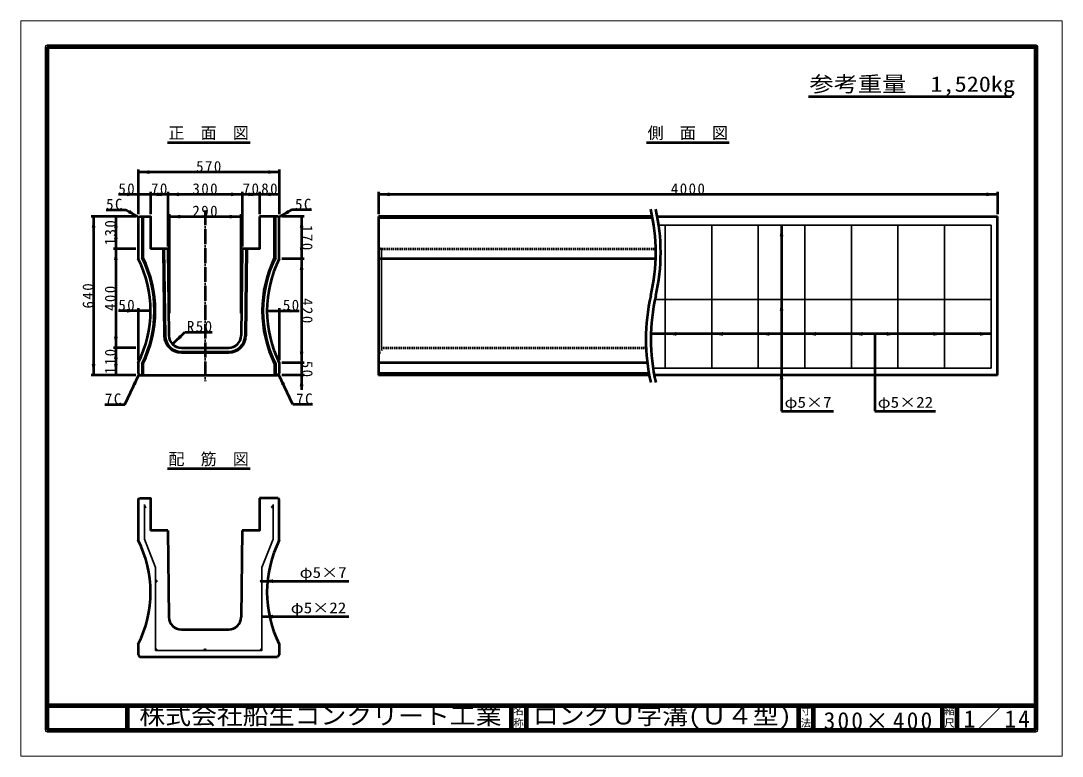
# Model space of a CAD drawing. Units: millimetres, scale not verified. Extents: x -2102 to 2102, y -1485 to 1485.
import ezdxf
from ezdxf.enums import TextEntityAlignment as Align

# ---------------------------------------------------------------- set-up
doc = ezdxf.new("R2010")
doc.units = ezdxf.units.MM
doc.header["$LTSCALE"] = 5
doc.linetypes.add('DOTTED', pattern=[1.75, 0.25, -1.5])
doc.linetypes.add('LONG_DASHED_DOTTED', pattern=[15.25, 12, -1.5, 0.25, -1.5])
doc.layers.add('0-0_V-nasSTD', color=7, linetype='Continuous', lineweight=50)
doc.layers.add('0-1_0', color=7, linetype='Continuous', lineweight=50)
doc.styles.add('ＭＳ ゴシック', font='')
doc.styles.get('ＭＳ ゴシック').set_extended_font_data('MS Gothic')

msp = doc.modelspace()

# ---------------------------------------------------------------- linework, layer by layer
at = {"layer": '0-0_V-nasSTD', "lineweight": 100}
for p, q in [((-1997.5, 1380), (-1997.5, -1380)), ((-1997.5, -1280), (1997.5, -1280)), ((-1672.5, -1280), (-1672.5, -1380)), ((-122.5, -1280), (-122.5, -1380)), ((-62.5, -1280), (-62.5, -1380)), ((1037.5, -1280), (1037.5, -1380)), ((1097.5, -1280), (1097.5, -1380)), ((1617.5, -1280), (1617.5, -1380)), ((1677.5, -1280), (1677.5, -1380)), ((-1997.5, -1380), (1997.5, -1380))]:
    msp.add_line(p, q, dxfattribs=at)
at = {"layer": '0-0_V-nasSTD'}
for p, q in [((-1628.654, 884.105), (-1628.654, 704.105)), ((-1058.654, 884.105), (-1058.654, 704.105)), ((-1058.654, 874.105), (-1628.654, 874.105)), ((-1628.654, 784.105), (-1708.654, 784.105)), ((-1578.654, 784.105), (-1628.654, 784.105)), ((-1578.654, 794.105), (-1578.654, 704.105)), ((-1508.654, 784.105), (-1578.654, 784.105)), ((-1508.654, 794.105), (-1508.654, 574.105)), ((-1208.654, 784.105), (-1508.654, 784.105)), ((-1208.654, 794.105), (-1208.654, 574.105)), ((-1138.654, 784.105), (-1208.654, 784.105)), ((-1138.654, 794.105), (-1138.654, 704.105)), ((-1058.654, 784.105), (-1138.654, 784.105)), ((-658.654, 794.105), (-658.654, 704.105)), ((1841.346, 784.105), (-658.654, 784.105)), ((1841.346, 794.105), (1841.346, 704.105)), ((-1758.116, 721.605), (-1678.116, 721.605)), ((-1626.154, 691.605), (-1678.116, 721.605)), ((-1061.154, 691.605), (-1009.193, 721.605)), ((-929.193, 721.605), (-1009.193, 721.605)), ((-1638.654, 694.105), (-1818.654, 694.105)), ((-1808.654, 694.105), (-1808.654, 54.105)), ((-1718.654, 694.105), (-1718.654, 564.105)), ((-1628.654, 689.105), (-1623.654, 694.105)), ((-1628.654, 689.105), (-1628.654, 524.105)), ((-1612.654, 694.105), (-1612.654, 527.88)), ((-1609.654, 694.105), (-1609.654, 528.581)), ((-1503.655, 704.105), (-1503.655, 304.105)), ((-1503.655, 694.105), (-1213.655, 694.105)), ((-1213.655, 704.105), (-1213.655, 304.105)), ((-1063.654, 694.105), (-1138.654, 694.105)), ((-1077.654, 528.581), (-1077.654, 694.105)), ((-1074.654, 527.88), (-1074.654, 694.105)), ((-1063.654, 694.105), (-1058.654, 689.105)), ((-1058.654, 524.105), (-1058.654, 689.105)), ((-958.654, 694.105), (-1048.654, 694.105)), ((-968.654, 694.105), (-968.654, 524.105)), ((-658.654, 694.105), (-658.654, 54.105)), ((447.672, 694.105), (-658.654, 694.105)), ((448.606, 689.105), (-658.654, 689.105)), ((467.672, 694.105), (1841.346, 694.105)), ((1841.346, 54.105), (1841.346, 694.105)), ((969.346, 659.105), (969.346, -90.895)), ((-1638.654, 564.105), (-1728.654, 564.105)), ((-1718.654, 564.105), (-1718.654, 164.105)), ((-1508.654, 564.105), (-1578.654, 564.105)), ((-1527.656, 564.105), (-1523.27, 213.242)), ((-1524.656, 564.105), (-1520.27, 213.28)), ((-1508.654, 564.105), (-1504.271, 213.48)), ((-1208.654, 564.105), (-1213.037, 213.48)), ((-1192.653, 564.105), (-1197.038, 213.28)), ((-1189.653, 564.105), (-1194.039, 213.242)), ((-958.654, 524.105), (-1048.654, 524.105)), ((-968.654, 524.105), (-968.654, 104.105)), ((460.943, 524.105), (-658.654, 524.105)), ((-1628.654, 314.105), (-1708.654, 314.105)), ((-1628.654, 324.105), (-1628.654, 114.105)), ((-1578.654, 314.105), (-1628.654, 314.105)), ((-1108.654, 314.105), (-1058.654, 314.105)), ((-1058.654, 324.105), (-1058.654, 114.105)), ((-1058.654, 314.105), (-978.654, 314.105)), ((-1489.409, 178.529), (-1439.912, 228.027)), ((-1439.912, 228.027), (-1329.912, 228.027)), ((1815.346, 220.605), (441.644, 220.605)), ((1345.346, 220.605), (1345.346, -90.895)), ((-1638.654, 164.105), (-1728.654, 164.105)), ((-1718.654, 164.105), (-1718.654, 54.105)), ((-1454.275, 164.105), (-1263.033, 164.105)), ((-1454.275, 148.105), (-1263.033, 148.105)), ((-1454.275, 145.105), (-1263.033, 145.105)), ((-1628.654, 104.105), (-1628.654, 61.105)), ((-1612.654, 100.329), (-1612.654, 54.105)), ((-1609.654, 99.629), (-1609.654, 54.105)), ((-1077.654, 99.629), (-1077.654, 54.105)), ((-1074.654, 100.329), (-1074.654, 54.105)), ((-1058.654, 104.105), (-1058.654, 61.105)), ((-958.654, 104.105), (-1048.654, 104.105)), ((-968.654, 104.105), (-968.654, 54.105)), ((427.186, 104.105), (-658.654, 104.105)), ((-1638.654, 54.105), (-1818.654, 54.105)), ((-1682.723, -64.603), (-1625.154, 57.605)), ((-1628.654, 61.105), (-1621.654, 54.105)), ((-1621.654, 54.105), (-1065.654, 54.105)), ((-1058.654, 61.105), (-1065.654, 54.105)), ((-1004.586, -64.603), (-1062.154, 57.605)), ((-958.654, 54.105), (-1048.654, 54.105)), ((-968.654, 54.105), (-968.654, -5.895)), ((433.721, 61.105), (-658.654, 61.105)), ((435.02, 54.105), (-658.654, 54.105)), ((1841.346, 54.105), (455.02, 54.105)), ((-1762.723, -64.603), (-1682.723, -64.603)), ((-924.586, -64.603), (-1004.586, -64.603)), ((969.346, -90.895), (1179.346, -90.895)), ((1345.346, -90.895), (1591.346, -90.895)), ((-1628.654, -448.131), (-1623.654, -443.131)), ((-1628.654, -448.131), (-1628.654, -613.131)), ((-1063.654, -443.131), (-1138.654, -443.131)), ((-1063.654, -443.131), (-1058.654, -448.131)), ((-1058.654, -613.131), (-1058.654, -448.131)), ((-1508.654, -573.131), (-1578.654, -573.131)), ((-1508.654, -573.131), (-1504.271, -923.756)), ((-1208.654, -573.131), (-1213.037, -923.756)), ((-1128.654, -778.131), (-778.654, -778.131)), ((-1128.654, -920.986), (-778.654, -920.986)), ((-1454.275, -973.131), (-1263.033, -973.131)), ((-1628.654, -1033.131), (-1628.654, -1076.131)), ((-1058.654, -1033.131), (-1058.654, -1076.131)), ((-1628.654, -1076.131), (-1621.654, -1083.131)), ((-1621.654, -1083.131), (-1065.654, -1083.131)), ((-1058.654, -1076.131), (-1065.654, -1083.131))]:
    msp.add_line(p, q, dxfattribs=at)
at = {"layer": '0-0_V-nasSTD', "linetype": 'LONG_DASHED_DOTTED'}
msp.add_line((-1358.654, 719.105), (-1358.654, 29.105), dxfattribs=at)
at = {"layer": '0-0_V-nasSTD', "lineweight": 35}
for p, q in [((473.506, 659.105), (1815.346, 659.105)), ((499.346, 659.105), (499.346, 82.105)), ((687.346, 659.105), (687.346, 82.105)), ((875.346, 659.105), (875.346, 82.105)), ((1063.346, 659.105), (1063.346, 82.105)), ((1251.346, 659.105), (1251.346, 82.105)), ((1439.346, 659.105), (1439.346, 82.105)), ((1627.346, 659.105), (1627.346, 82.105)), ((1815.346, 659.105), (1815.346, 82.105)), ((1815.346, 359.105), (458.028, 359.105)), ((450.221, 82.105), (1815.346, 82.105)), ((-1603.654, -468.131), (-1603.654, -608.131)), ((-1083.654, -608.131), (-1083.654, -468.131)), ((-1603.654, -608.131), (-1558.654, -723.131)), ((-1128.654, -723.131), (-1083.654, -608.131)), ((-1558.654, -1058.131), (-1558.654, -723.131))]:
    msp.add_line(p, q, dxfattribs=at)
at = {"layer": '0-0_V-nasSTD', "linetype": 'DOTTED'}
for p, q in [((461.201, 564.105), (-658.654, 564.105)), ((-646.154, 564.105), (-646.154, 145.105)), ((422.136, 164.105), (-658.654, 164.105)), ((-658.654, 145.105), (-646.154, 145.105))]:
    msp.add_line(p, q, dxfattribs=at)
at = {"layer": '0-0_V-nasSTD', "lineweight": 18}
for points in [[(-2102.5, -1485), (-2102.5, 1485), (2102.5, 1485), (2102.5, -1485)], [(-2002.5, -1385), (-2002.5, 1385), (2002.5, 1385), (2002.5, -1385)]]:
    msp.add_lwpolyline(points, close=True, dxfattribs=at)
at = {"layer": '0-0_V-nasSTD', "lineweight": 100}
msp.add_lwpolyline([(1997.5, -1380), (1997.5, 1380), (-1997.5, 1380)], dxfattribs=at)
at = {"layer": '0-0_V-nasSTD'}
for points in [[(-1623.654, 694.105), (-1578.654, 694.105), (-1578.654, 564.105)], [(-1138.654, 694.105), (-1138.654, 564.105), (-1208.654, 564.105)], [(-1623.654, -443.131), (-1578.654, -443.131), (-1578.654, -573.131)], [(-1138.654, -443.131), (-1138.654, -573.131), (-1208.654, -573.131)]]:
    msp.add_lwpolyline(points, dxfattribs=at)
at = {"layer": '0-0_V-nasSTD', "lineweight": 35}
msp.add_lwpolyline([(-1558.654, -1058.131), (-1128.654, -1058.131), (-1128.654, -723.131)], dxfattribs=at)
for centre in [(-1600.654, -478.131), (-1086.654, -478.131), (-1555.654, -778.131), (-1131.654, -778.131), (-1555.654, -1055.131), (-1358.654, -1055.131), (-1131.654, -1055.131)]:
    msp.add_circle(centre, 3, dxfattribs=at)
at = {"layer": '0-0_V-nasSTD'}
for centre, radius, start, end in [((-314.279, 549.105), 775.625, 346.9604, 13.0396), ((-294.279, 549.105), 775.625, 346.9604, 13.0396), ((-2044.654, 314.105), 466, 333.215, 26.785), ((-2044.654, 314.105), 482, 333.67145, 26.32855), ((-2044.654, 314.105), 485, 333.75447, 26.24553), ((-642.654, 314.105), 485, 153.75447, 206.24553), ((-642.654, 314.105), 482, 153.67145, 206.32855), ((-642.654, 314.105), 466, 153.215, 206.785), ((1196.971, 199.105), 775.625, 166.9604, 193.0396), ((1216.971, 199.105), 775.625, 166.9604, 193.0396), ((-1454.275, 214.105), 69, 180.71616, 270), ((-1454.275, 214.105), 66, 180.71616, 270), ((-1454.275, 214.105), 50, 180.71616, 270), ((-1263.033, 214.105), 50, 270, 359.28384), ((-1263.033, 214.105), 66, 270, 359.28384), ((-1263.033, 214.105), 69, 270, 359.28384), ((-2044.654, -823.131), 466, 333.215, 26.785), ((-642.654, -823.131), 466, 153.215, 206.785), ((-1454.275, -923.131), 50, 180.71616, 270), ((-1263.033, -923.131), 50, 270, 359.28384)]:
    msp.add_arc(centre, radius, start, end, dxfattribs=at)
for points in [[(-1628.654, 874.105), (-1583.654, 866.605), (-1583.654, 881.605)], [(-1103.654, 866.605), (-1103.654, 881.605), (-1058.654, 874.105)], [(-1673.654, 776.605), (-1673.654, 791.605), (-1628.654, 784.105)], [(-1578.654, 784.105), (-1533.654, 776.605), (-1533.654, 791.605)], [(-1553.654, 776.605), (-1553.654, 791.605), (-1508.654, 784.105)], [(-1508.654, 784.105), (-1463.654, 776.605), (-1463.654, 791.605)], [(-1253.654, 776.605), (-1253.654, 791.605), (-1208.654, 784.105)], [(-1208.654, 784.105), (-1163.654, 776.605), (-1163.654, 791.605)], [(-1183.654, 776.605), (-1183.654, 791.605), (-1138.654, 784.105)], [(-1138.654, 784.105), (-1093.654, 776.605), (-1093.654, 791.605)], [(-1103.654, 776.605), (-1103.654, 791.605), (-1058.654, 784.105)], [(-658.654, 784.105), (-613.654, 776.605), (-613.654, 791.605)], [(1796.346, 776.605), (1796.346, 791.605), (1841.346, 784.105)], [(-1668.875, 707.61), (-1661.375, 720.6), (-1626.154, 691.605)], [(-1061.154, 691.605), (-1025.933, 720.6), (-1018.433, 707.61)], [(-1816.154, 649.105), (-1808.654, 694.105), (-1801.154, 649.105)], [(-1726.154, 649.105), (-1718.654, 694.105), (-1711.154, 649.105)], [(-1503.655, 694.105), (-1458.655, 686.605), (-1458.655, 701.605)], [(-1258.655, 686.605), (-1258.655, 701.605), (-1213.655, 694.105)], [(-976.154, 649.105), (-968.654, 694.105), (-961.154, 649.105)], [(961.846, 614.105), (969.346, 659.105), (976.846, 614.105)], [(-1726.154, 609.105), (-1718.654, 564.105), (-1711.154, 609.105)], [(-1726.154, 519.105), (-1718.654, 564.105), (-1711.154, 519.105)], [(-976.154, 569.105), (-968.654, 524.105), (-961.154, 569.105)], [(-976.154, 479.105), (-968.654, 524.105), (-961.154, 479.105)], [(961.846, 314.105), (969.346, 359.105), (976.846, 314.105)], [(-1673.654, 306.605), (-1673.654, 321.605), (-1628.654, 314.105)], [(-1058.654, 314.105), (-1013.654, 306.605), (-1013.654, 321.605)], [(-1489.409, 178.529), (-1462.893, 215.652), (-1452.286, 205.046)], [(499.346, 220.605), (544.346, 213.105), (544.346, 228.105)], [(687.346, 220.605), (732.346, 213.105), (732.346, 228.105)], [(875.346, 220.605), (920.346, 213.105), (920.346, 228.105)], [(1063.346, 220.605), (1108.346, 213.105), (1108.346, 228.105)], [(1251.346, 220.605), (1296.346, 213.105), (1296.346, 228.105)], [(1394.346, 213.105), (1394.346, 228.105), (1439.346, 220.605)], [(1582.346, 213.105), (1582.346, 228.105), (1627.346, 220.605)], [(1770.346, 213.105), (1770.346, 228.105), (1815.346, 220.605)], [(-1726.154, 209.105), (-1718.654, 164.105), (-1711.154, 209.105)], [(-1726.154, 119.105), (-1718.654, 164.105), (-1711.154, 119.105)], [(-976.154, 149.105), (-968.654, 104.105), (-961.154, 149.105)], [(-1816.154, 99.105), (-1808.654, 54.105), (-1801.154, 99.105)], [(-1726.154, 99.105), (-1718.654, 54.105), (-1711.154, 99.105)], [(-1651.116, 20.092), (-1637.546, 13.699), (-1625.154, 57.605)], [(-1062.154, 57.605), (-1049.762, 13.699), (-1036.192, 20.092)], [(-976.154, 9.105), (-968.654, 54.105), (-961.154, 9.105)], [(961.846, 37.105), (969.346, 82.105), (976.846, 37.105)], [(-1603.654, -478.131), (-1603.117, -476.417), (-1602.721, -480.305)], [(-1603.117, -476.417), (-1601.109, -475.165), (-1598.818, -475.759)], [(-1603.117, -476.417), (-1598.818, -475.759), (-1597.67, -477.827)], [(-1603.117, -476.417), (-1602.721, -480.305), (-1600.502, -481.127)], [(-1603.117, -476.417), (-1600.502, -481.127), (-1598.378, -480.085)], [(-1603.117, -476.417), (-1598.378, -480.085), (-1597.67, -477.827)], [(-1089.639, -478.434), (-1088.931, -476.177), (-1084.192, -479.845)], [(-1089.639, -478.434), (-1088.491, -480.503), (-1084.192, -479.845)], [(-1088.931, -476.177), (-1086.806, -475.135), (-1084.192, -479.845)], [(-1088.491, -480.503), (-1086.2, -481.096), (-1084.192, -479.845)], [(-1086.806, -475.135), (-1084.587, -475.956), (-1084.192, -479.845)], [(-1084.587, -475.956), (-1084.192, -479.845), (-1083.654, -478.131)], [(-1558.654, -778.131), (-1558.117, -776.417), (-1557.721, -780.305)], [(-1558.117, -776.417), (-1556.109, -775.165), (-1553.818, -775.759)], [(-1558.117, -776.417), (-1553.818, -775.759), (-1552.67, -777.827)], [(-1558.117, -776.417), (-1557.721, -780.305), (-1555.502, -781.127)], [(-1558.117, -776.417), (-1555.502, -781.127), (-1553.378, -780.085)], [(-1558.117, -776.417), (-1553.378, -780.085), (-1552.67, -777.827)], [(-1134.639, -778.434), (-1133.931, -776.177), (-1129.192, -779.845)], [(-1134.639, -778.434), (-1133.491, -780.503), (-1129.192, -779.845)], [(-1133.931, -776.177), (-1131.806, -775.135), (-1129.192, -779.845)], [(-1133.491, -780.503), (-1131.2, -781.096), (-1129.192, -779.845)], [(-1131.806, -775.135), (-1129.587, -775.956), (-1129.192, -779.845)], [(-1129.587, -775.956), (-1129.192, -779.845), (-1128.654, -778.131)], [(-1128.654, -778.131), (-1083.654, -785.631), (-1083.654, -770.631)], [(-1128.654, -920.986), (-1083.654, -928.486), (-1083.654, -913.486)], [(-1558.654, -1055.131), (-1558.348, -1053.81), (-1553.94, -1057.593)], [(-1558.654, -1055.131), (-1558.593, -1055.735), (-1553.94, -1057.593)], [(-1558.593, -1055.735), (-1558.411, -1056.314), (-1553.94, -1057.593)], [(-1558.411, -1056.314), (-1558.117, -1056.845), (-1553.94, -1057.593)], [(-1558.348, -1053.81), (-1557.11, -1052.508), (-1553.94, -1057.593)], [(-1558.117, -1056.845), (-1557.721, -1057.305), (-1553.94, -1057.593)], [(-1557.721, -1057.305), (-1557.241, -1057.677), (-1553.94, -1057.593)], [(-1557.241, -1057.677), (-1556.696, -1057.944), (-1553.94, -1057.593)], [(-1557.11, -1052.508), (-1555.351, -1052.146), (-1553.94, -1057.593)], [(-1556.696, -1057.944), (-1556.109, -1058.096), (-1553.94, -1057.593)], [(-1556.109, -1058.096), (-1555.654, -1058.131), (-1553.94, -1057.593)], [(-1555.351, -1052.146), (-1553.94, -1057.593), (-1553.7, -1052.855)], [(-1553.94, -1057.593), (-1553.7, -1052.855), (-1552.75, -1054.379)], [(-1553.94, -1057.593), (-1552.841, -1056.173), (-1552.75, -1054.379)], [(-1361.62, -1055.585), (-1361.027, -1053.295), (-1360.368, -1057.593)], [(-1361.027, -1053.295), (-1360.368, -1057.593), (-1358.958, -1052.146)], [(-1360.368, -1057.593), (-1358.958, -1052.146), (-1356.7, -1052.855)], [(-1360.368, -1057.593), (-1356.7, -1052.855), (-1355.658, -1054.979)], [(-1360.368, -1057.593), (-1356.48, -1057.198), (-1355.658, -1054.979)], [(-1360.368, -1057.593), (-1358.654, -1058.131), (-1356.48, -1057.198)], [(-1134.639, -1054.827), (-1133.931, -1053.177), (-1129.192, -1053.417)], [(-1134.639, -1054.827), (-1134.277, -1056.587), (-1129.192, -1053.417)], [(-1134.277, -1056.587), (-1132.975, -1057.824), (-1129.192, -1053.417)], [(-1133.931, -1053.177), (-1132.406, -1052.227), (-1129.192, -1053.417)], [(-1132.975, -1057.824), (-1131.654, -1058.131), (-1129.192, -1053.417)], [(-1132.406, -1052.227), (-1130.612, -1052.318), (-1129.192, -1053.417)], [(-1131.654, -1058.131), (-1131.05, -1058.069), (-1129.192, -1053.417)], [(-1131.05, -1058.069), (-1130.471, -1057.888), (-1129.192, -1053.417)], [(-1130.471, -1057.888), (-1129.94, -1057.593), (-1129.192, -1053.417)], [(-1129.94, -1057.593), (-1129.48, -1057.198), (-1129.192, -1053.417)], [(-1129.48, -1057.198), (-1129.192, -1053.417), (-1129.108, -1056.718)], [(-1129.192, -1053.417), (-1129.108, -1056.718), (-1128.841, -1056.173)], [(-1129.192, -1053.417), (-1128.841, -1056.173), (-1128.689, -1055.585)], [(-1129.192, -1053.417), (-1128.689, -1055.585), (-1128.654, -1055.131)]]:
    msp.add_solid(points, dxfattribs=at)
at = {"layer": '0-1_0'}
for p, q in [((1078.036, 1179.753), (1898.036, 1179.753)), ((-1510.654, 994.105), (-1176.654, 994.105)), ((424.346, 994.105), (758.346, 994.105)), ((-1510.654, -323.131), (-1176.654, -323.131))]:
    msp.add_line(p, q, dxfattribs=at)

# ---------------------------------------------------------------- texts
at = {"layer": '0-0_V-nasSTD', "style": 'ＭＳ ゴシック'}
for s, height, width, p in [('参考重量\u30001,520kg', 62.32, 1.15, (1082.036, 1179.753)), ('φ5×7', 43.99, 1.15, (981.346, -90.895)), ('φ5×22', 43.99, 1.15, (1357.346, -90.895)), ('φ5×7', 43.99, 1.15, (-976.654, -778.131)), ('φ5×22', 43.99, 1.15, (-1012.654, -920.986)), ('株式会社船生コンクリート工業', 69.65, 1.1, (-1624.25, -1377.5)), ('ロングＵ字溝(Ｕ４型)', 69.65, 1.1, (-35, -1377.5))]:
    msp.add_text(s, height=height, dxfattribs=dict(at, width=width)).set_placement(p, align=Align.BOTTOM_LEFT)
for s, height, p in [('正\u3000面\u3000図', 47.65, (-1506.658, 994.105)), ('側\u3000面\u3000図', 47.65, (428.342, 994.105)), ('配\u3000筋\u3000図', 47.65, (-1506.658, -323.131)), ('名', 30.79, (-113.518, -1326.001)), ('寸', 30.79, (1046.482, -1326.001)), ('縮', 30.79, (1626.482, -1326.001)), ('称', 30.79, (-113.524, -1375.99)), ('法', 30.79, (1046.476, -1375.99)), ('尺', 30.79, (1626.476, -1375.99))]:
    msp.add_text(s, height=height, dxfattribs=at).set_placement(p, align=Align.BOTTOM_LEFT)
at = {"layer": '0-0_V-nasSTD', "attachment_point": 7, "style": 'ＭＳ ゴシック'}
for s, insert, char_height in [('\\T1.2;570', (-1394.641, 874.105), 43.99), ('\\T1.2;50', (-1708.654, 784.105), 43.99), ('\\T1.2;70', (-1576.654, 784.105), 43.99), ('\\T1.2;300', (-1409.641, 784.105), 43.99), ('\\T1.2;70', (-1206.654, 784.105), 43.99), ('\\T1.2;80', (-1131.654, 784.105), 43.99), ('\\T1.2;4000', (522.24, 784.105), 43.99), ('\\T1.2;5C', (-1758.116, 721.605), 43.99), ('\\T1.2;5C', (-995.193, 721.605), 43.99), ('\\T1.2;290', (-1409.641, 694.105), 43.99), ('\\T1.2;50', (-1708.654, 314.105), 43.99), ('\\T1.2;50', (-1044.654, 314.105), 43.99), ('\\T1.2;R50', (-1431.912, 228.027), 43.99), ('\\T1.2;7C', (-1762.723, -64.603), 43.99), ('\\T1.2;7C', (-990.586, -64.603), 43.99), ('\\T1.16;1／14', (1704.533, -1377.418), 69.65), ('\\T1.18;300×400', (1139.081, -1377.492), 69.65)]:
    msp.add_mtext(s, dxfattribs=dict(at, insert=insert, char_height=char_height))
at = {"layer": '0-0_V-nasSTD', "char_height": 43.99, "attachment_point": 7, "style": 'ＭＳ ゴシック'}
for s, insert, rotation in [('\\T1.2;130', (-1718.654, 578.092), 90), ('\\T1.2;170', (-968.654, 660.092), 270), ('\\T1.2;640', (-1808.654, 323.092), 90), ('\\T1.2;400', (-1718.654, 313.092), 90), ('\\T1.2;420', (-968.654, 365.092), 270), ('\\T1.2;110', (-1718.654, 58.092), 90), ('\\T1.2;50', (-968.654, 112.118), 270)]:
    msp.add_mtext(s, dxfattribs=dict(at, insert=insert, rotation=rotation))

doc.saveas('drawing.dxf')
